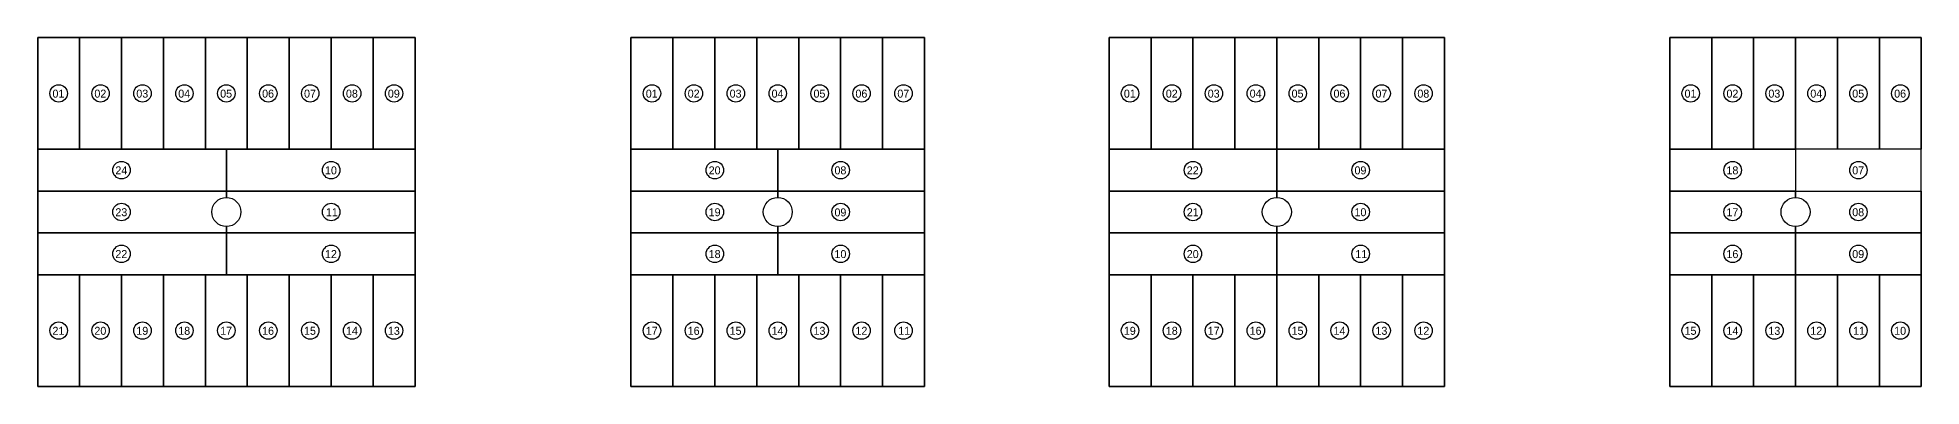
# Model space of a CAD drawing. Extents: x 1147957 to 1163904, y 18967063 to 18979615.
# Drawn here: x 1162533 to 1163207, y 18974540 to 18974665 of the extents above; entities that cross this region are included whole.
import ezdxf
from ezdxf.enums import TextEntityAlignment as Align

# ---------------------------------------------------------------- set-up
doc = ezdxf.new("R2010")
doc.units = 0
doc.header["$MEASUREMENT"] = 0
doc.layers.add('QUADRAS', color=7, linetype='CONTINUOUS')
doc.styles.add('STYLE-CHAR_FAST_FONT_I_0', font='CHAR_FAST_FONT.shx', dxfattribs={"oblique": 15})

msp = doc.modelspace()

# ---------------------------------------------------------------- linework, layer by layer
at = {"layer": 'QUADRAS'}
for points in [[(1162533.233, 18974664.91), (1162668.233, 18974664.91), (1162668.233, 18974539.91), (1162533.233, 18974539.91)], [(1162533.233, 18974624.91), (1162548.233, 18974624.91), (1162548.233, 18974664.91), (1162533.233, 18974664.91)], [(1162548.233, 18974624.91), (1162563.233, 18974624.91), (1162563.233, 18974664.91), (1162548.233, 18974664.91)], [(1162563.233, 18974624.91), (1162578.233, 18974624.91), (1162578.233, 18974664.91), (1162563.233, 18974664.91)], [(1162578.233, 18974624.91), (1162593.233, 18974624.91), (1162593.233, 18974664.91), (1162578.233, 18974664.91)], [(1162593.233, 18974624.91), (1162608.233, 18974624.91), (1162608.233, 18974664.91), (1162593.233, 18974664.91)], [(1162608.233, 18974624.91), (1162623.233, 18974624.91), (1162623.233, 18974664.91), (1162608.233, 18974664.91)], [(1162623.233, 18974624.91), (1162638.233, 18974624.91), (1162638.233, 18974664.91), (1162623.233, 18974664.91)], [(1162638.233, 18974624.91), (1162653.233, 18974624.91), (1162653.233, 18974664.91), (1162638.233, 18974664.91)], [(1162653.233, 18974624.91), (1162668.233, 18974624.91), (1162668.233, 18974664.91), (1162653.233, 18974664.91)], [(1162745.489, 18974664.91), (1162850.489, 18974664.91), (1162850.489, 18974539.91), (1162745.489, 18974539.91)], [(1162745.489, 18974624.91), (1162760.489, 18974624.91), (1162760.489, 18974664.91), (1162745.489, 18974664.91)], [(1162760.489, 18974624.91), (1162775.489, 18974624.91), (1162775.489, 18974664.91), (1162760.489, 18974664.91)], [(1162775.489, 18974624.91), (1162790.489, 18974624.91), (1162790.489, 18974664.91), (1162775.489, 18974664.91)], [(1162790.489, 18974624.91), (1162805.489, 18974624.91), (1162805.489, 18974664.91), (1162790.489, 18974664.91)], [(1162805.489, 18974624.91), (1162820.489, 18974624.91), (1162820.489, 18974664.91), (1162805.489, 18974664.91)], [(1162820.489, 18974624.91), (1162835.489, 18974624.91), (1162835.489, 18974664.91), (1162820.489, 18974664.91)], [(1162835.489, 18974624.91), (1162850.489, 18974624.91), (1162850.489, 18974664.91), (1162835.489, 18974664.91)], [(1162850.489, 18974624.91), (1162850.489, 18974624.91), (1162850.489, 18974664.91), (1162850.489, 18974664.91)], [(1162916.52, 18974664.91), (1163036.52, 18974664.91), (1163036.52, 18974539.91), (1162916.52, 18974539.91)], [(1162916.52, 18974624.91), (1162931.52, 18974624.91), (1162931.52, 18974664.91), (1162916.52, 18974664.91)], [(1162931.52, 18974624.91), (1162946.52, 18974624.91), (1162946.52, 18974664.91), (1162931.52, 18974664.91)], [(1162946.52, 18974624.91), (1162961.52, 18974624.91), (1162961.52, 18974664.91), (1162946.52, 18974664.91)], [(1162961.52, 18974624.91), (1162976.52, 18974624.91), (1162976.52, 18974664.91), (1162961.52, 18974664.91)], [(1162976.52, 18974624.91), (1162991.52, 18974624.91), (1162991.52, 18974664.91), (1162976.52, 18974664.91)], [(1162991.52, 18974624.91), (1163006.52, 18974624.91), (1163006.52, 18974664.91), (1162991.52, 18974664.91)], [(1163006.52, 18974624.91), (1163021.52, 18974624.91), (1163021.52, 18974664.91), (1163006.52, 18974664.91)], [(1163021.52, 18974624.91), (1163036.52, 18974624.91), (1163036.52, 18974664.91), (1163021.52, 18974664.91)], [(1163132.093, 18974624.91), (1163117.093, 18974624.91), (1163117.093, 18974664.91), (1163132.093, 18974664.91)], [(1163147.093, 18974624.91), (1163132.093, 18974624.91), (1163132.093, 18974664.91), (1163147.093, 18974664.91)], [(1163162.093, 18974624.91), (1163147.093, 18974624.91), (1163147.093, 18974664.91), (1163162.093, 18974664.91)], [(1163177.093, 18974624.91), (1163162.093, 18974624.91), (1163162.093, 18974664.91), (1163177.093, 18974664.91)], [(1163192.093, 18974624.91), (1163177.093, 18974624.91), (1163177.093, 18974664.91), (1163192.093, 18974664.91)], [(1163207.093, 18974624.91), (1163192.093, 18974624.91), (1163192.093, 18974664.91), (1163207.093, 18974664.91)], [(1162600.733, 18974609.91), (1162600.733, 18974624.91), (1162533.233, 18974624.91), (1162533.233, 18974609.91)], [(1162668.233, 18974609.91), (1162668.233, 18974624.91), (1162600.733, 18974624.91), (1162600.733, 18974609.91)], [(1162797.989, 18974609.91), (1162797.989, 18974624.91), (1162745.489, 18974624.91), (1162745.489, 18974609.91)], [(1162850.489, 18974609.91), (1162850.489, 18974624.91), (1162797.989, 18974624.91), (1162797.989, 18974609.91)], [(1162976.52, 18974609.91), (1162976.52, 18974624.91), (1162916.52, 18974624.91), (1162916.52, 18974609.91)], [(1163036.52, 18974609.91), (1163036.52, 18974624.91), (1162976.52, 18974624.91), (1162976.52, 18974609.91)], [(1163117.093, 18974609.91), (1163117.093, 18974624.91), (1163162.093, 18974624.91), (1163162.093, 18974609.91)], [(1162600.733, 18974579.91), (1162600.733, 18974594.91), (1162533.233, 18974594.91), (1162533.233, 18974579.91)], [(1162668.233, 18974579.91), (1162668.233, 18974594.91), (1162600.733, 18974594.91), (1162600.733, 18974579.91)], [(1162797.989, 18974579.91), (1162797.989, 18974594.91), (1162745.489, 18974594.91), (1162745.489, 18974579.91)], [(1162850.489, 18974579.91), (1162850.489, 18974594.91), (1162797.989, 18974594.91), (1162797.989, 18974579.91)], [(1162976.52, 18974579.91), (1162976.52, 18974594.91), (1162916.52, 18974594.91), (1162916.52, 18974579.91)], [(1163036.52, 18974579.91), (1163036.52, 18974594.91), (1162976.52, 18974594.91), (1162976.52, 18974579.91)], [(1163117.093, 18974579.91), (1163117.093, 18974594.91), (1163162.093, 18974594.91), (1163162.093, 18974579.91)], [(1163162.093, 18974579.91), (1163162.093, 18974594.91), (1163207.093, 18974594.91), (1163207.093, 18974579.91)], [(1162533.233, 18974539.91), (1162548.233, 18974539.91), (1162548.233, 18974579.91), (1162533.233, 18974579.91)], [(1162548.233, 18974539.91), (1162563.233, 18974539.91), (1162563.233, 18974579.91), (1162548.233, 18974579.91)], [(1162563.233, 18974539.91), (1162578.233, 18974539.91), (1162578.233, 18974579.91), (1162563.233, 18974579.91)], [(1162578.233, 18974539.91), (1162593.233, 18974539.91), (1162593.233, 18974579.91), (1162578.233, 18974579.91)], [(1162593.233, 18974539.91), (1162608.233, 18974539.91), (1162608.233, 18974579.91), (1162593.233, 18974579.91)], [(1162608.233, 18974539.91), (1162623.233, 18974539.91), (1162623.233, 18974579.91), (1162608.233, 18974579.91)], [(1162623.233, 18974539.91), (1162638.233, 18974539.91), (1162638.233, 18974579.91), (1162623.233, 18974579.91)], [(1162638.233, 18974539.91), (1162653.233, 18974539.91), (1162653.233, 18974579.91), (1162638.233, 18974579.91)], [(1162653.233, 18974539.91), (1162668.233, 18974539.91), (1162668.233, 18974579.91), (1162653.233, 18974579.91)], [(1162745.489, 18974539.91), (1162760.489, 18974539.91), (1162760.489, 18974579.91), (1162745.489, 18974579.91)], [(1162760.489, 18974539.91), (1162775.489, 18974539.91), (1162775.489, 18974579.91), (1162760.489, 18974579.91)], [(1162775.489, 18974539.91), (1162790.489, 18974539.91), (1162790.489, 18974579.91), (1162775.489, 18974579.91)], [(1162790.489, 18974539.91), (1162805.489, 18974539.91), (1162805.489, 18974579.91), (1162790.489, 18974579.91)], [(1162805.489, 18974539.91), (1162820.489, 18974539.91), (1162820.489, 18974579.91), (1162805.489, 18974579.91)], [(1162820.489, 18974539.91), (1162835.489, 18974539.91), (1162835.489, 18974579.91), (1162820.489, 18974579.91)], [(1162835.489, 18974539.91), (1162850.489, 18974539.91), (1162850.489, 18974579.91), (1162835.489, 18974579.91)], [(1162850.489, 18974539.91), (1162850.489, 18974539.91), (1162850.489, 18974579.91), (1162850.489, 18974579.91)], [(1162916.52, 18974539.91), (1162931.52, 18974539.91), (1162931.52, 18974579.91), (1162916.52, 18974579.91)], [(1162931.52, 18974539.91), (1162946.52, 18974539.91), (1162946.52, 18974579.91), (1162931.52, 18974579.91)], [(1162946.52, 18974539.91), (1162961.52, 18974539.91), (1162961.52, 18974579.91), (1162946.52, 18974579.91)], [(1162961.52, 18974539.91), (1162976.52, 18974539.91), (1162976.52, 18974579.91), (1162961.52, 18974579.91)], [(1162976.52, 18974539.91), (1162991.52, 18974539.91), (1162991.52, 18974579.91), (1162976.52, 18974579.91)], [(1162991.52, 18974539.91), (1163006.52, 18974539.91), (1163006.52, 18974579.91), (1162991.52, 18974579.91)], [(1163006.52, 18974539.91), (1163021.52, 18974539.91), (1163021.52, 18974579.91), (1163006.52, 18974579.91)], [(1163021.52, 18974539.91), (1163036.52, 18974539.91), (1163036.52, 18974579.91), (1163021.52, 18974579.91)], [(1163132.093, 18974539.91), (1163117.093, 18974539.91), (1163117.093, 18974579.91), (1163132.093, 18974579.91)], [(1163147.093, 18974539.91), (1163132.093, 18974539.91), (1163132.093, 18974579.91), (1163147.093, 18974579.91)], [(1163162.093, 18974539.91), (1163147.093, 18974539.91), (1163147.093, 18974579.91), (1163162.093, 18974579.91)], [(1163177.093, 18974539.91), (1163162.093, 18974539.91), (1163162.093, 18974579.91), (1163177.093, 18974579.91)], [(1163192.093, 18974539.91), (1163177.093, 18974539.91), (1163177.093, 18974579.91), (1163192.093, 18974579.91)], [(1163207.093, 18974539.91), (1163192.093, 18974539.91), (1163192.093, 18974579.91), (1163207.093, 18974579.91)]]:
    msp.add_lwpolyline(points, close=True, dxfattribs=at)
for points in [[(1163207.093, 18974539.91), (1163207.093, 18974664.91), (1163117.093, 18974664.91), (1163117.093, 18974539.91), (1163207.093, 18974539.91)], [(1162600.733, 18974607.61), (1162600.733, 18974609.91), (1162533.233, 18974609.91), (1162533.233, 18974594.91), (1162600.733, 18974594.91), (1162600.733, 18974597.21)], [(1162600.733, 18974597.21), (1162600.733, 18974594.91), (1162668.233, 18974594.91), (1162668.233, 18974609.91), (1162600.733, 18974609.91), (1162600.733, 18974607.61)], [(1162797.989, 18974607.61), (1162797.989, 18974609.91), (1162745.489, 18974609.91), (1162745.489, 18974594.91), (1162797.989, 18974594.91), (1162797.989, 18974597.21)], [(1162797.989, 18974597.21), (1162797.989, 18974594.91), (1162850.489, 18974594.91), (1162850.489, 18974609.91), (1162797.989, 18974609.91), (1162797.989, 18974607.61)], [(1162976.52, 18974607.61), (1162976.52, 18974609.91), (1162916.52, 18974609.91), (1162916.52, 18974594.91), (1162976.52, 18974594.91), (1162976.52, 18974597.21)], [(1162976.52, 18974597.21), (1162976.52, 18974594.91), (1163036.52, 18974594.91), (1163036.52, 18974609.91), (1162976.52, 18974609.91), (1162976.52, 18974607.61)], [(1163162.093, 18974597.21), (1163162.093, 18974594.91), (1163117.093, 18974594.91), (1163117.093, 18974609.91), (1163162.093, 18974609.91), (1163162.093, 18974607.61)], [(1163162.093, 18974607.61), (1163162.093, 18974609.91), (1163207.093, 18974609.91), (1163207.093, 18974594.91), (1163162.093, 18974594.91), (1163162.093, 18974597.21)]]:
    msp.add_lwpolyline(points, dxfattribs=at)
for centre, radius in [((1162540.733, 18974644.91), 3.12), ((1162555.733, 18974644.91), 3.12), ((1162570.733, 18974644.91), 3.12), ((1162585.733, 18974644.91), 3.12), ((1162600.733, 18974644.91), 3.12), ((1162615.733, 18974644.91), 3.12), ((1162630.733, 18974644.91), 3.12), ((1162645.733, 18974644.91), 3.12), ((1162660.733, 18974644.91), 3.12), ((1162752.989, 18974644.91), 3.12), ((1162767.989, 18974644.91), 3.12), ((1162782.989, 18974644.91), 3.12), ((1162797.989, 18974644.91), 3.12), ((1162812.989, 18974644.91), 3.12), ((1162827.989, 18974644.91), 3.12), ((1162842.989, 18974644.91), 3.12), ((1162924.02, 18974644.91), 3.12), ((1162939.02, 18974644.91), 3.12), ((1162954.02, 18974644.91), 3.12), ((1162969.02, 18974644.91), 3.12), ((1162984.02, 18974644.91), 3.12), ((1162999.02, 18974644.91), 3.12), ((1163014.02, 18974644.91), 3.12), ((1163029.02, 18974644.91), 3.12), ((1163124.593, 18974644.91), 3.12), ((1163139.593, 18974644.91), 3.12), ((1163154.593, 18974644.91), 3.12), ((1163169.593, 18974644.91), 3.12), ((1163184.593, 18974644.91), 3.12), ((1163199.593, 18974644.91), 3.12), ((1162563.233, 18974617.41), 3.12), ((1162638.233, 18974617.41), 3.12), ((1162775.489, 18974617.41), 3.12), ((1162820.489, 18974617.41), 3.12), ((1162946.52, 18974617.41), 3.12), ((1163006.52, 18974617.41), 3.12), ((1163139.593, 18974617.41), 3.12), ((1163184.593, 18974617.41), 3.12), ((1162600.733, 18974602.41), 5.2), ((1162797.989, 18974602.41), 5.2), ((1162976.52, 18974602.41), 5.2), ((1163162.093, 18974602.41), 5.2), ((1162563.233, 18974602.41), 3.12), ((1162638.233, 18974602.41), 3.12), ((1162775.489, 18974602.41), 3.12), ((1162820.489, 18974602.41), 3.12), ((1162946.52, 18974602.41), 3.12), ((1163006.52, 18974602.41), 3.12), ((1163139.593, 18974602.41), 3.12), ((1163184.593, 18974602.41), 3.12), ((1162563.233, 18974587.41), 3.12), ((1162638.233, 18974587.41), 3.12), ((1162775.489, 18974587.41), 3.12), ((1162820.489, 18974587.41), 3.12), ((1162946.52, 18974587.41), 3.12), ((1163006.52, 18974587.41), 3.12), ((1163139.593, 18974587.41), 3.12), ((1163184.593, 18974587.41), 3.12), ((1162540.733, 18974559.91), 3.12), ((1162555.733, 18974559.91), 3.12), ((1162570.733, 18974559.91), 3.12), ((1162585.733, 18974559.91), 3.12), ((1162600.733, 18974559.91), 3.12), ((1162615.733, 18974559.91), 3.12), ((1162630.733, 18974559.91), 3.12), ((1162645.733, 18974559.91), 3.12), ((1162660.733, 18974559.91), 3.12), ((1162752.989, 18974559.91), 3.12), ((1162767.989, 18974559.91), 3.12), ((1162782.989, 18974559.91), 3.12), ((1162797.989, 18974559.91), 3.12), ((1162812.989, 18974559.91), 3.12), ((1162827.989, 18974559.91), 3.12), ((1162842.989, 18974559.91), 3.12), ((1162924.02, 18974559.91), 3.12), ((1162939.02, 18974559.91), 3.12), ((1162954.02, 18974559.91), 3.12), ((1162969.02, 18974559.91), 3.12), ((1162984.02, 18974559.91), 3.12), ((1162999.02, 18974559.91), 3.12), ((1163014.02, 18974559.91), 3.12), ((1163029.02, 18974559.91), 3.12), ((1163124.593, 18974559.91), 3.12), ((1163139.593, 18974559.91), 3.12), ((1163154.593, 18974559.91), 3.12), ((1163169.593, 18974559.91), 3.12), ((1163184.593, 18974559.91), 3.12), ((1163199.593, 18974559.91), 3.12)]:
    msp.add_circle(centre, radius, dxfattribs=at)

# ---------------------------------------------------------------- texts
at = {"layer": 'QUADRAS', "style": 'STYLE-CHAR_FAST_FONT_I_0'}
for s, p in [('01', (1162538.522, 18974642.541)), ('02', (1162553.522, 18974642.541)), ('03', (1162568.522, 18974642.541)), ('04', (1162583.522, 18974642.541)), ('05', (1162598.522, 18974642.541)), ('06', (1162613.522, 18974642.541)), ('07', (1162628.522, 18974642.541)), ('08', (1162643.522, 18974642.541)), ('09', (1162658.522, 18974642.541)), ('01', (1162750.778, 18974642.541)), ('02', (1162765.778, 18974642.541)), ('03', (1162780.778, 18974642.541)), ('04', (1162795.778, 18974642.541)), ('05', (1162810.778, 18974642.541)), ('06', (1162825.778, 18974642.541)), ('07', (1162840.778, 18974642.541)), ('01', (1162921.81, 18974642.541)), ('02', (1162936.81, 18974642.541)), ('03', (1162951.81, 18974642.541)), ('04', (1162966.81, 18974642.541)), ('05', (1162981.81, 18974642.541)), ('06', (1162996.81, 18974642.541)), ('07', (1163011.81, 18974642.541)), ('08', (1163026.81, 18974642.541)), ('01', (1163122.382, 18974642.541)), ('02', (1163137.382, 18974642.541)), ('03', (1163152.382, 18974642.541)), ('04', (1163167.382, 18974642.541)), ('05', (1163182.382, 18974642.541)), ('06', (1163197.382, 18974642.541)), ('24', (1162561.022, 18974615.041)), ('10', (1162636.022, 18974615.041)), ('20', (1162773.278, 18974615.041)), ('08', (1162818.278, 18974615.041)), ('22', (1162944.31, 18974615.041)), ('09', (1163004.31, 18974615.041)), ('18', (1163137.382, 18974615.041)), ('07', (1163182.382, 18974615.041)), ('23', (1162561.022, 18974600.041)), ('11', (1162636.331, 18974600.041)), ('19', (1162773.278, 18974600.041)), ('09', (1162818.278, 18974599.981)), ('21', (1162944.31, 18974600.041)), ('10', (1163004.31, 18974600.041)), ('17', (1163137.382, 18974600.041)), ('08', (1163182.382, 18974600.041)), ('22', (1162561.022, 18974585.041)), ('12', (1162636.022, 18974585.041)), ('18', (1162773.278, 18974585.041)), ('10', (1162818.278, 18974585.041)), ('20', (1162944.31, 18974585.041)), ('11', (1163004.618, 18974585.041)), ('16', (1163137.382, 18974585.041)), ('09', (1163182.382, 18974585.041)), ('21', (1162538.522, 18974557.541)), ('20', (1162553.522, 18974557.541)), ('19', (1162568.522, 18974557.541)), ('18', (1162583.522, 18974557.541)), ('17', (1162598.522, 18974557.541)), ('16', (1162613.522, 18974557.541)), ('15', (1162628.522, 18974557.541)), ('14', (1162643.522, 18974557.541)), ('13', (1162658.522, 18974557.541)), ('17', (1162750.778, 18974557.541)), ('16', (1162765.778, 18974557.541)), ('15', (1162780.778, 18974557.541)), ('14', (1162795.778, 18974557.541)), ('13', (1162810.778, 18974557.541)), ('12', (1162825.778, 18974557.541)), ('11', (1162841.087, 18974557.541)), ('19', (1162921.81, 18974557.541)), ('18', (1162936.81, 18974557.541)), ('17', (1162951.81, 18974557.541)), ('16', (1162966.81, 18974557.541)), ('15', (1162981.81, 18974557.541)), ('14', (1162996.81, 18974557.541)), ('13', (1163011.81, 18974557.541)), ('12', (1163026.81, 18974557.541)), ('15', (1163122.382, 18974557.541)), ('14', (1163137.382, 18974557.541)), ('13', (1163152.382, 18974557.541)), ('12', (1163167.382, 18974557.541)), ('11', (1163182.691, 18974557.541)), ('10', (1163197.382, 18974557.541))]:
    msp.add_text(s, height=2.862, dxfattribs=at).set_placement(p, align=Align.BOTTOM_LEFT)

doc.saveas('drawing.dxf')
